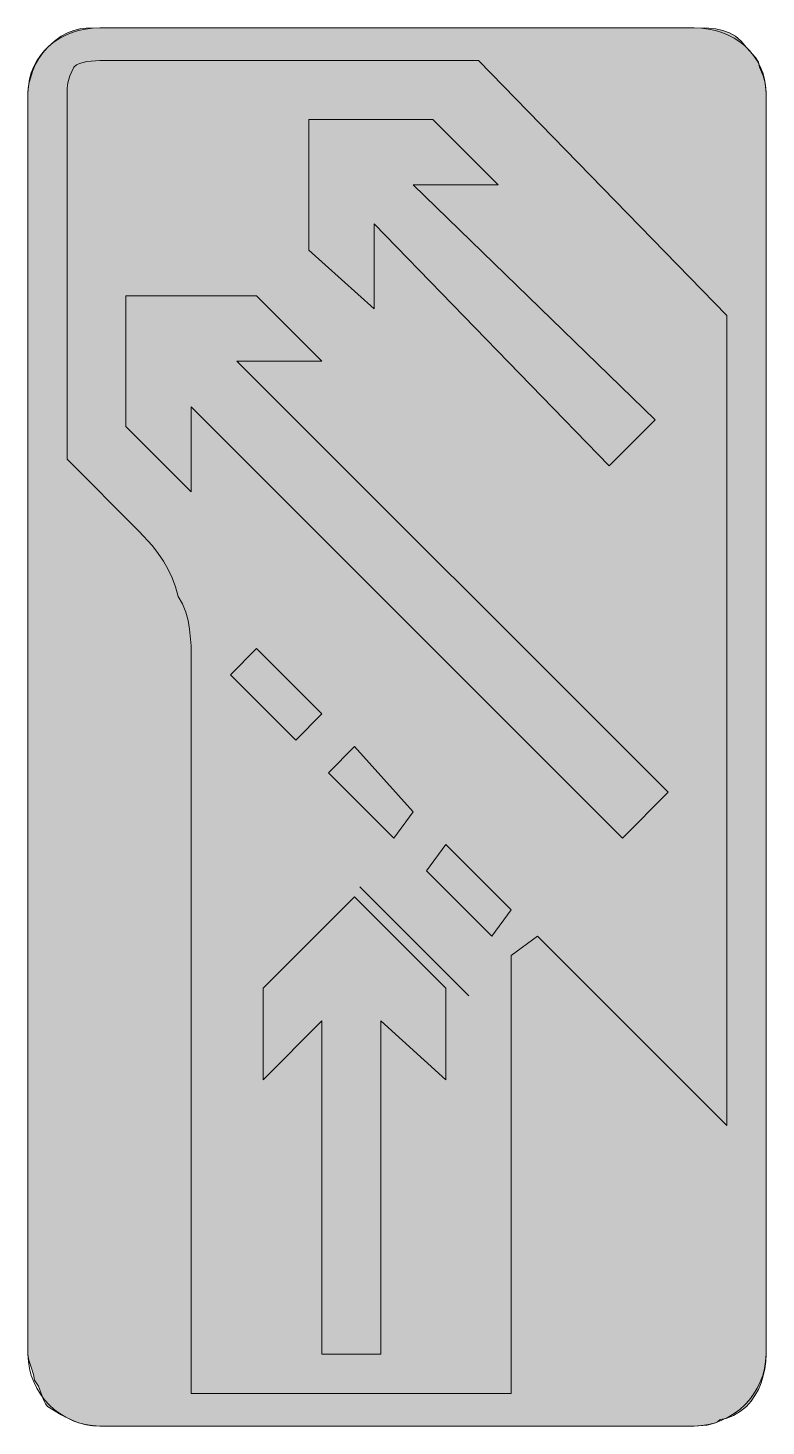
# Model space of a CAD drawing. Header units: metres. Extents: x 215 to 351, y 8 to 265.
import ezdxf

# ---------------------------------------------------------------- set-up
doc = ezdxf.new("R2010")
doc.units = ezdxf.units.M
for name, color, linetype, true_color in [('FILL_BLUE_0000FF', 7, 'Continuous', 0x0000ff), ('FILL_WHITE_FFFFFF', 7, 'Continuous', 0xffffff), ('STROKE_BLUE_0000FF', 7, 'Continuous', 0x0000ff), ('STROKE_WHITE_FFFFFF', 7, 'Continuous', 0xffffff)]:
    doc.layers.add(name, color=color, linetype=linetype, true_color=true_color)

msp = doc.modelspace()

# ---------------------------------------------------------------- hatches: boundary and pattern name
at = {"layer": 'FILL_BLUE_0000FF', "true_color": 0x0000ff}
h = msp.add_hatch(color=7, dxfattribs=at)
h.dxf.hatch_style = 1
h.paths.add_polyline_path([(343.65, 212.4), (343.65, 63.6), (308.85, 98.4), (304.05, 94.8), (304.05, 14.4), (245.25, 14.4), (245.25, 148.8), (245.21, 151.69), (244.95, 154.8), (244.66, 156.37), (244.24, 157.91), (243.64, 159.4), (242.85, 160.8), (242.34, 162.55), (241.73, 164.19), (240.99, 165.76), (240.15, 167.25), (239.19, 168.69), (238.13, 170.08), (235.65, 172.8), (222.45, 186), (222.45, 253.2), (222.47, 254.12), (222.6, 255.15), (222.96, 256.41), (223.65, 258), (224.15, 258.4), (224.74, 258.69), (226.05, 259.05), (228.45, 259.2), (298.05, 259.2), (343.65, 212.4)])
at = {"layer": 'FILL_WHITE_FFFFFF', "true_color": 0xffffff}
h = msp.add_hatch(color=7, dxfattribs=at)
h.dxf.hatch_style = 1
h.paths.add_polyline_path([(340.33, 265.14), (341.64, 265.01), (342.9, 264.75), (344.11, 264.32), (345.24, 263.68), (346.3, 262.79), (347.25, 261.6), (348.9, 259.8), (349.44, 258.9), (349.65, 258), (350.34, 256.41), (350.7, 255.15), (350.83, 254.12), (350.85, 253.2), (350.85, 21.6), (350.79, 20.25), (350.62, 18.92), (350.34, 17.61), (349.95, 16.35), (349.44, 15.14), (348.82, 14.01), (348.09, 12.95), (347.25, 12), (346.16, 11.12), (344.85, 10.35), (343.54, 9.81), (342.45, 9.6), (341.95, 9.2), (341.36, 8.91), (340.05, 8.55), (337.65, 8.4), (228.45, 8.4), (227.15, 8.46), (225.94, 8.63), (224.78, 8.91), (223.65, 9.3), (221.36, 10.43), (218.85, 12), (218.45, 12.5), (218.14, 13.09), (217.65, 14.4), (217.16, 15.71), (216.85, 16.3), (216.45, 16.8), (216.26, 17.89), (215.85, 19.2), (215.44, 20.51), (215.25, 21.6), (215.25, 253.2), (215.31, 254.15), (215.48, 255.19), (216.15, 257.4), (216.66, 258.52), (217.27, 259.61), (218.01, 260.65), (218.85, 261.6), (220.15, 262.79), (221.36, 263.68), (222.52, 264.32), (223.65, 264.75), (224.78, 265.01), (225.94, 265.14), (228.45, 265.2), (337.65, 265.2), (340.33, 265.14)])
h = msp.add_hatch(color=7, dxfattribs=at)
h.dxf.hatch_style = 1
h.paths.add_polyline_path([(289.65, 248.4), (301.65, 236.4), (286.05, 236.4), (330.45, 193.2), (322.05, 184.8), (278.85, 229.2), (278.85, 213.6), (266.85, 224.4), (266.85, 248.4), (289.65, 248.4)])
h = msp.add_hatch(color=7, dxfattribs=at)
h.dxf.hatch_style = 1
h.paths.add_polyline_path([(257.25, 216), (269.25, 204), (253.65, 204), (332.85, 124.8), (324.45, 116.4), (245.25, 195.6), (245.25, 180), (233.25, 192), (233.25, 216), (257.25, 216)])
h = msp.add_hatch(color=7, dxfattribs=at)
h.dxf.hatch_style = 1
h.paths.add_polyline_path([(264.45, 134.4), (252.45, 146.4), (257.25, 151.2), (269.25, 139.2), (264.45, 134.4)])
h = msp.add_hatch(color=7, dxfattribs=at)
h.dxf.hatch_style = 1
h.paths.add_polyline_path([(282.45, 116.4), (270.45, 128.4), (275.25, 133.2), (286.05, 121.2), (282.45, 116.4)])
h = msp.add_hatch(color=7, dxfattribs=at)
h.dxf.hatch_style = 1
h.paths.add_polyline_path([(300.45, 98.4), (288.45, 110.4), (292.05, 115.2), (304.05, 103.2), (300.45, 98.4)])
h = msp.add_hatch(color=7, dxfattribs=at)
h.dxf.hatch_style = 1
h.paths.add_polyline_path([(292.05, 88.8), (292.05, 72), (280.05, 82.8), (280.05, 21.6), (269.25, 21.6), (269.25, 82.8), (258.45, 72), (258.45, 88.8), (275.25, 105.6), (292.05, 88.8)])

# ---------------------------------------------------------------- linework, layer by layer
at = {"layer": 'FILL_BLUE_0000FF', "lineweight": 0, "true_color": 0x0000ff}
msp.add_lwpolyline([(343.65, 212.4), (343.65, 63.6), (308.85, 98.4), (304.05, 94.8), (304.05, 14.4), (245.25, 14.4), (245.25, 148.8), (245.21, 151.69), (244.95, 154.8), (244.66, 156.37), (244.24, 157.91), (243.64, 159.4), (242.85, 160.8), (242.34, 162.55), (241.73, 164.19), (240.99, 165.76), (240.15, 167.25), (239.19, 168.69), (238.13, 170.08), (235.65, 172.8), (222.45, 186), (222.45, 253.2), (222.47, 254.12), (222.6, 255.15), (222.96, 256.41), (223.65, 258), (224.15, 258.4), (224.74, 258.69), (226.05, 259.05), (228.45, 259.2), (298.05, 259.2)], close=True, dxfattribs=at)
at = {"layer": 'FILL_WHITE_FFFFFF', "lineweight": 0, "true_color": 0xffffff}
for points in [[(340.33, 265.14), (341.64, 265.01), (342.9, 264.75), (344.11, 264.32), (345.24, 263.68), (346.3, 262.79), (347.25, 261.6), (348.9, 259.8), (349.44, 258.9), (349.65, 258), (350.34, 256.41), (350.7, 255.15), (350.83, 254.12), (350.85, 253.2), (350.85, 21.6), (350.79, 20.25), (350.62, 18.92), (350.34, 17.61), (349.95, 16.35), (349.44, 15.14), (348.82, 14.01), (348.09, 12.95), (347.25, 12), (346.16, 11.12), (344.85, 10.35), (343.54, 9.81), (342.45, 9.6), (341.95, 9.2), (341.36, 8.91), (340.05, 8.55), (337.65, 8.4), (228.45, 8.4), (227.15, 8.46), (225.94, 8.63), (224.78, 8.91), (223.65, 9.3), (221.36, 10.43), (218.85, 12), (218.45, 12.5), (218.14, 13.09), (217.65, 14.4), (217.16, 15.71), (216.85, 16.3), (216.45, 16.8), (216.26, 17.89), (215.85, 19.2), (215.44, 20.51), (215.25, 21.6), (215.25, 253.2), (215.31, 254.15), (215.48, 255.19), (216.15, 257.4), (216.66, 258.52), (217.27, 259.61), (218.01, 260.65), (218.85, 261.6), (220.15, 262.79), (221.36, 263.68), (222.52, 264.32), (223.65, 264.75), (224.78, 265.01), (225.94, 265.14), (228.45, 265.2), (337.65, 265.2)], [(289.65, 248.4), (301.65, 236.4), (286.05, 236.4), (330.45, 193.2), (322.05, 184.8), (278.85, 229.2), (278.85, 213.6), (266.85, 224.4), (266.85, 248.4)], [(264.45, 134.4), (252.45, 146.4), (257.25, 151.2), (269.25, 139.2)], [(282.45, 116.4), (270.45, 128.4), (275.25, 133.2), (286.05, 121.2)], [(300.45, 98.4), (288.45, 110.4), (292.05, 115.2), (304.05, 103.2)], [(292.05, 88.8), (292.05, 72), (280.05, 82.8), (280.05, 21.6), (269.25, 21.6), (269.25, 82.8), (258.45, 72), (258.45, 88.8), (275.25, 105.6)]]:
    msp.add_lwpolyline(points, close=True, dxfattribs=at)
at = {"layer": 'FILL_WHITE_FFFFFF', "lineweight": 0, "true_color": 0x0000ff}
msp.add_lwpolyline([(257.25, 216), (269.25, 204), (253.65, 204), (332.85, 124.8), (324.45, 116.4), (245.25, 195.6), (245.25, 180), (233.25, 192), (233.25, 216)], close=True, dxfattribs=at)
at = {"layer": 'STROKE_BLUE_0000FF', "lineweight": 0, "true_color": 0x0000ff}
msp.add_lwpolyline([(350.85, 21.6), (350.85, 253.2), (350.78, 254.52), (350.58, 255.78), (350.25, 256.98), (349.8, 258.11), (349.24, 259.17), (348.57, 260.16), (347.81, 261.07), (346.95, 261.9), (346.01, 262.64), (344.99, 263.3), (343.9, 263.87), (342.75, 264.34), (341.54, 264.71), (340.28, 264.98), (338.98, 265.14), (337.65, 265.2), (228.45, 265.2), (227.12, 265.14), (225.82, 264.98), (224.56, 264.71), (223.35, 264.34), (222.2, 263.87), (221.11, 263.3), (220.09, 262.64), (219.15, 261.9), (218.29, 261.07), (217.53, 260.16), (216.86, 259.17), (216.3, 258.11), (215.85, 256.98), (215.52, 255.78), (215.32, 254.52), (215.25, 253.2), (215.25, 21.6), (215.32, 20.27), (215.52, 18.97), (215.85, 17.71), (216.3, 16.5), (216.86, 15.35), (217.53, 14.26), (218.29, 13.24), (219.15, 12.3), (220.09, 11.44), (221.11, 10.68), (222.2, 10.01), (223.35, 9.45), (224.56, 9), (225.82, 8.67), (227.12, 8.47), (228.45, 8.4), (337.65, 8.4), (338.98, 8.47), (340.28, 8.67), (341.54, 9), (342.75, 9.45), (343.9, 10.01), (344.99, 10.68), (346.01, 11.44), (346.95, 12.3), (347.81, 13.24), (348.57, 14.26), (349.24, 15.35), (349.8, 16.5), (350.25, 17.71), (350.58, 18.97), (350.78, 20.27), (350.85, 21.6)], dxfattribs=at)
at = {"layer": 'STROKE_WHITE_FFFFFF', "lineweight": 0, "true_color": 0xffffff}
msp.add_lwpolyline([(276.25, 107.44), (296.25, 87.44)], dxfattribs=at)

doc.saveas('drawing.dxf')
